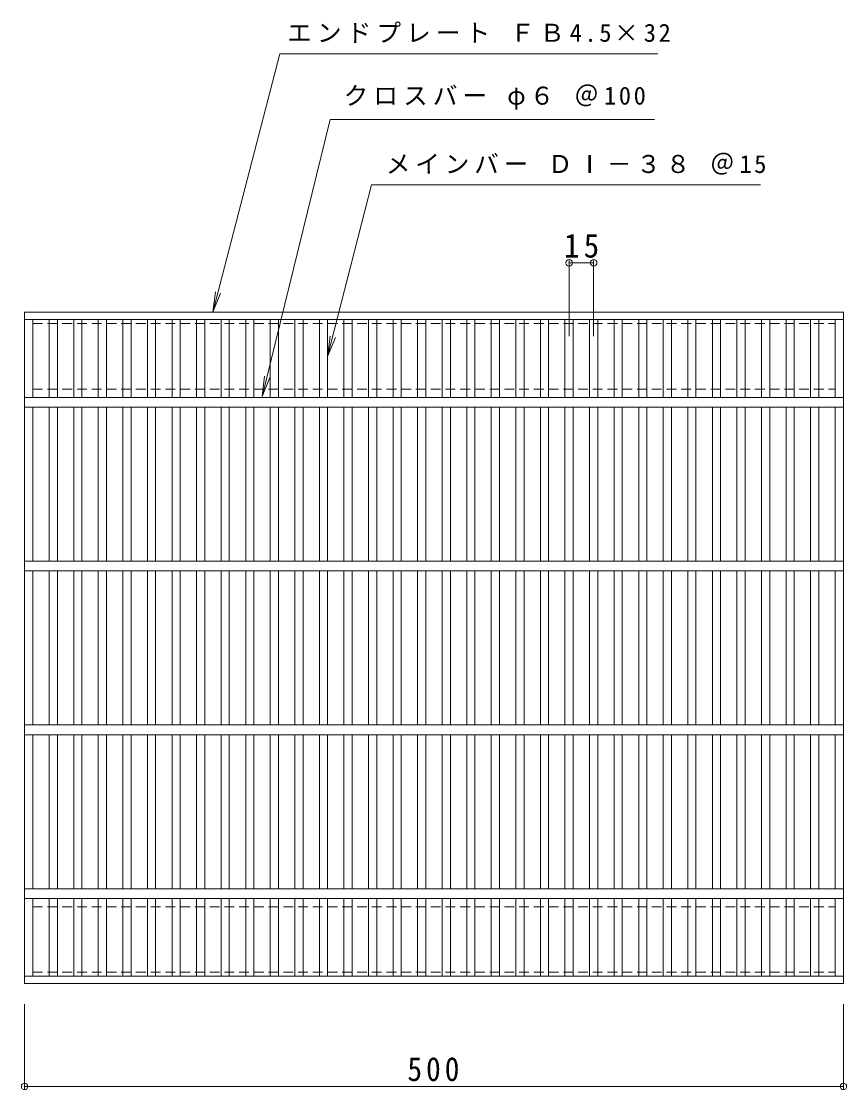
# Model space of a CAD drawing. Units: millimetres at full size, sheet at 1:5. Extents: x -614 to 829, y -688 to 596.
# Drawn here: x -614 to -110, y -56 to 596 of the extents above; entities that cross this region are included whole.
import ezdxf

# ---------------------------------------------------------------- set-up
doc = ezdxf.new("R2010")
doc.units = ezdxf.units.MM
doc.header["$LTSCALE"] = 5
doc.header["$PDMODE"] = 32
doc.header["$PDSIZE"] = 4
doc.linetypes.add('DASHED1', pattern=[1.8, 1.2, -0.6])
for name, color, linetype, lineweight in [('A-1_ピット', 2, 'Continuous', 9), ('A-2_蓋', 3, 'Continuous', 9), ('A-4_寸法', 7, 'Continuous', 9), ('A-5_仕様文', 7, 'Continuous', 9)]:
    doc.layers.add(name, color=color, linetype=linetype, lineweight=lineweight)
doc.styles.add('ＭＳ ゴシック', font='')
doc.styles.get('ＭＳ ゴシック').set_extended_font_data('MS Gothic')

msp = doc.modelspace()

# ---------------------------------------------------------------- linework, layer by layer
at = {"layer": 'A-1_ピット', "linetype": 'DASHED1'}
for p, q in [((-606.513, 371.311), (-606.513, 411.311)), ((-606.513, 411.311), (-116.513, 411.311)), ((-116.513, 371.311), (-116.513, 411.311)), ((-606.513, 371.311), (-116.513, 371.311)), ((-606.513, 55.311), (-606.513, 15.311)), ((-606.513, 55.311), (-116.513, 55.311)), ((-116.513, 55.311), (-116.513, 15.311)), ((-606.513, 15.311), (-116.513, 15.311))]:
    msp.add_line(p, q, dxfattribs=at)
at = {"layer": 'A-2_蓋'}
for p, q in [((-611.513, 8.311), (-611.513, 418.311)), ((-611.513, 418.311), (-111.513, 418.311)), ((-111.513, 8.311), (-111.513, 418.311)), ((-611.513, 413.811), (-111.513, 413.811)), ((-606.513, 366.311), (-606.513, 413.811)), ((-596.513, 366.311), (-596.513, 413.811)), ((-591.514, 366.311), (-591.514, 413.811)), ((-581.513, 366.311), (-581.513, 413.811)), ((-576.514, 366.311), (-576.514, 413.811)), ((-566.513, 366.311), (-566.513, 413.811)), ((-561.514, 366.311), (-561.514, 413.811)), ((-551.513, 366.311), (-551.513, 413.811)), ((-546.514, 366.311), (-546.514, 413.811)), ((-536.513, 366.311), (-536.513, 413.811)), ((-531.514, 366.311), (-531.514, 413.811)), ((-521.513, 366.311), (-521.513, 413.811)), ((-516.514, 366.311), (-516.514, 413.811)), ((-506.513, 366.311), (-506.513, 413.811)), ((-501.514, 366.311), (-501.514, 413.811)), ((-491.513, 366.311), (-491.513, 413.811)), ((-486.514, 366.311), (-486.514, 413.811)), ((-476.513, 366.311), (-476.513, 413.811)), ((-471.514, 366.311), (-471.514, 413.811)), ((-461.513, 366.311), (-461.513, 413.811)), ((-456.514, 366.311), (-456.514, 413.811)), ((-446.513, 366.311), (-446.513, 413.811)), ((-441.514, 366.311), (-441.514, 413.811)), ((-431.513, 366.311), (-431.513, 413.811)), ((-426.514, 366.311), (-426.514, 413.811)), ((-416.513, 366.311), (-416.513, 413.811)), ((-411.514, 366.311), (-411.514, 413.811)), ((-401.513, 366.311), (-401.513, 413.811)), ((-396.514, 366.311), (-396.514, 413.811)), ((-386.513, 366.311), (-386.513, 413.811)), ((-381.514, 366.311), (-381.514, 413.811)), ((-371.513, 366.311), (-371.513, 413.811)), ((-366.514, 366.311), (-366.514, 413.811)), ((-356.513, 366.311), (-356.513, 413.811)), ((-351.514, 366.311), (-351.514, 413.811)), ((-341.513, 366.311), (-341.513, 413.811)), ((-336.514, 366.311), (-336.514, 413.811)), ((-326.513, 366.311), (-326.513, 413.811)), ((-321.514, 366.311), (-321.514, 413.811)), ((-311.513, 366.311), (-311.513, 413.811)), ((-306.514, 366.311), (-306.514, 413.811)), ((-296.513, 366.311), (-296.513, 413.811)), ((-291.514, 366.311), (-291.514, 413.811)), ((-281.513, 366.311), (-281.513, 413.811)), ((-276.514, 366.311), (-276.514, 413.811)), ((-266.513, 366.311), (-266.513, 413.811)), ((-261.514, 366.311), (-261.514, 413.811)), ((-251.513, 366.311), (-251.513, 413.811)), ((-246.514, 366.311), (-246.514, 413.811)), ((-236.513, 366.311), (-236.513, 413.811)), ((-231.514, 366.311), (-231.514, 413.811)), ((-221.513, 366.311), (-221.513, 413.811)), ((-216.514, 366.311), (-216.514, 413.811)), ((-206.513, 366.311), (-206.513, 413.811)), ((-201.514, 366.311), (-201.514, 413.811)), ((-191.513, 366.311), (-191.513, 413.811)), ((-186.514, 366.311), (-186.514, 413.811)), ((-176.513, 366.311), (-176.513, 413.811)), ((-171.514, 366.311), (-171.514, 413.811)), ((-161.513, 366.311), (-161.513, 413.811)), ((-156.514, 366.311), (-156.514, 413.811)), ((-146.513, 366.311), (-146.513, 413.811)), ((-141.514, 366.311), (-141.514, 413.811)), ((-131.513, 366.311), (-131.513, 413.811)), ((-126.514, 366.311), (-126.514, 413.811)), ((-116.513, 366.311), (-116.513, 413.811)), ((-111.513, 366.311), (-611.513, 366.311)), ((-111.513, 360.311), (-611.513, 360.311)), ((-606.513, 266.311), (-606.513, 360.311)), ((-596.513, 266.311), (-596.513, 360.311)), ((-591.514, 266.311), (-591.514, 360.311)), ((-581.513, 266.311), (-581.513, 360.311)), ((-576.514, 266.311), (-576.514, 360.311)), ((-566.513, 266.311), (-566.513, 360.311)), ((-561.514, 266.311), (-561.514, 360.311)), ((-551.513, 266.311), (-551.513, 360.311)), ((-546.514, 266.311), (-546.514, 360.311)), ((-536.513, 266.311), (-536.513, 360.311)), ((-531.514, 266.311), (-531.514, 360.311)), ((-521.513, 266.311), (-521.513, 360.311)), ((-516.514, 266.311), (-516.514, 360.311)), ((-506.513, 266.311), (-506.513, 360.311)), ((-501.514, 266.311), (-501.514, 360.311)), ((-491.513, 266.311), (-491.513, 360.311)), ((-486.514, 266.311), (-486.514, 360.311)), ((-476.513, 266.311), (-476.513, 360.311)), ((-471.514, 266.311), (-471.514, 360.311)), ((-461.513, 266.311), (-461.513, 360.311)), ((-456.514, 266.311), (-456.514, 360.311)), ((-446.513, 266.311), (-446.513, 360.311)), ((-441.514, 266.311), (-441.514, 360.311)), ((-431.513, 266.311), (-431.513, 360.311)), ((-426.514, 266.311), (-426.514, 360.311)), ((-416.513, 266.311), (-416.513, 360.311)), ((-411.514, 266.311), (-411.514, 360.311)), ((-401.513, 266.311), (-401.513, 360.311)), ((-396.514, 266.311), (-396.514, 360.311)), ((-386.513, 266.311), (-386.513, 360.311)), ((-381.514, 266.311), (-381.514, 360.311)), ((-371.513, 266.311), (-371.513, 360.311)), ((-366.514, 266.311), (-366.514, 360.311)), ((-356.513, 266.311), (-356.513, 360.311)), ((-351.514, 266.311), (-351.514, 360.311)), ((-341.513, 266.311), (-341.513, 360.311)), ((-336.514, 266.311), (-336.514, 360.311)), ((-326.513, 266.311), (-326.513, 360.311)), ((-321.514, 266.311), (-321.514, 360.311)), ((-311.513, 266.311), (-311.513, 360.311)), ((-306.514, 266.311), (-306.514, 360.311)), ((-296.513, 266.311), (-296.513, 360.311)), ((-291.514, 266.311), (-291.514, 360.311)), ((-281.513, 266.311), (-281.513, 360.311)), ((-276.514, 266.311), (-276.514, 360.311)), ((-266.513, 266.311), (-266.513, 360.311)), ((-261.514, 266.311), (-261.514, 360.311)), ((-251.513, 266.311), (-251.513, 360.311)), ((-246.514, 266.311), (-246.514, 360.311)), ((-236.513, 266.311), (-236.513, 360.311)), ((-231.514, 266.311), (-231.514, 360.311)), ((-221.513, 266.311), (-221.513, 360.311)), ((-216.514, 266.311), (-216.514, 360.311)), ((-206.513, 266.311), (-206.513, 360.311)), ((-201.514, 266.311), (-201.514, 360.311)), ((-191.513, 266.311), (-191.513, 360.311)), ((-186.514, 266.311), (-186.514, 360.311)), ((-176.513, 266.311), (-176.513, 360.311)), ((-171.514, 266.311), (-171.514, 360.311)), ((-161.513, 266.311), (-161.513, 360.311)), ((-156.514, 266.311), (-156.514, 360.311)), ((-146.513, 266.311), (-146.513, 360.311)), ((-141.514, 266.311), (-141.514, 360.311)), ((-131.513, 266.311), (-131.513, 360.311)), ((-126.514, 266.311), (-126.514, 360.311)), ((-116.513, 266.311), (-116.513, 360.311)), ((-111.513, 266.311), (-611.513, 266.311)), ((-111.513, 260.311), (-611.513, 260.311)), ((-606.513, 166.311), (-606.513, 260.311)), ((-596.513, 166.311), (-596.513, 260.311)), ((-591.514, 166.311), (-591.514, 260.311)), ((-581.513, 166.311), (-581.513, 260.311)), ((-576.514, 166.311), (-576.514, 260.311)), ((-566.513, 166.311), (-566.513, 260.311)), ((-561.514, 166.311), (-561.514, 260.311)), ((-551.513, 166.311), (-551.513, 260.311)), ((-546.514, 166.311), (-546.514, 260.311)), ((-536.513, 166.311), (-536.513, 260.311)), ((-531.514, 166.311), (-531.514, 260.311)), ((-521.513, 166.311), (-521.513, 260.311)), ((-516.514, 166.311), (-516.514, 260.311)), ((-506.513, 166.311), (-506.513, 260.311)), ((-501.514, 166.311), (-501.514, 260.311)), ((-491.513, 166.311), (-491.513, 260.311)), ((-486.514, 166.311), (-486.514, 260.311)), ((-476.513, 166.311), (-476.513, 260.311)), ((-471.514, 166.311), (-471.514, 260.311)), ((-461.513, 166.311), (-461.513, 260.311)), ((-456.514, 166.311), (-456.514, 260.311)), ((-446.513, 166.311), (-446.513, 260.311)), ((-441.514, 166.311), (-441.514, 260.311)), ((-431.513, 166.311), (-431.513, 260.311)), ((-426.514, 166.311), (-426.514, 260.311)), ((-416.513, 166.311), (-416.513, 260.311)), ((-411.514, 166.311), (-411.514, 260.311)), ((-401.513, 166.311), (-401.513, 260.311)), ((-396.514, 166.311), (-396.514, 260.311)), ((-386.513, 166.311), (-386.513, 260.311)), ((-381.514, 166.311), (-381.514, 260.311)), ((-371.513, 166.311), (-371.513, 260.311)), ((-366.514, 166.311), (-366.514, 260.311)), ((-356.513, 166.311), (-356.513, 260.311)), ((-351.514, 166.311), (-351.514, 260.311)), ((-341.513, 166.311), (-341.513, 260.311)), ((-336.514, 166.311), (-336.514, 260.311)), ((-326.513, 166.311), (-326.513, 260.311)), ((-321.514, 166.311), (-321.514, 260.311)), ((-311.513, 166.311), (-311.513, 260.311)), ((-306.514, 166.311), (-306.514, 260.311)), ((-296.513, 166.311), (-296.513, 260.311)), ((-291.514, 166.311), (-291.514, 260.311)), ((-281.513, 166.311), (-281.513, 260.311)), ((-276.514, 166.311), (-276.514, 260.311)), ((-266.513, 166.311), (-266.513, 260.311)), ((-261.514, 166.311), (-261.514, 260.311)), ((-251.513, 166.311), (-251.513, 260.311)), ((-246.514, 166.311), (-246.514, 260.311)), ((-236.513, 166.311), (-236.513, 260.311)), ((-231.514, 166.311), (-231.514, 260.311)), ((-221.513, 166.311), (-221.513, 260.311)), ((-216.514, 166.311), (-216.514, 260.311)), ((-206.513, 166.311), (-206.513, 260.311)), ((-201.514, 166.311), (-201.514, 260.311)), ((-191.513, 166.311), (-191.513, 260.311)), ((-186.514, 166.311), (-186.514, 260.311)), ((-176.513, 166.311), (-176.513, 260.311)), ((-171.514, 166.311), (-171.514, 260.311)), ((-161.513, 166.311), (-161.513, 260.311)), ((-156.514, 166.311), (-156.514, 260.311)), ((-146.513, 166.311), (-146.513, 260.311)), ((-141.514, 166.311), (-141.514, 260.311)), ((-131.513, 166.311), (-131.513, 260.311)), ((-126.514, 166.311), (-126.514, 260.311)), ((-116.513, 166.311), (-116.513, 260.311)), ((-111.513, 166.311), (-611.513, 166.311)), ((-111.513, 160.311), (-611.513, 160.311)), ((-606.513, 66.311), (-606.513, 160.311)), ((-596.513, 66.311), (-596.513, 160.311)), ((-591.514, 66.311), (-591.514, 160.311)), ((-581.513, 66.311), (-581.513, 160.311)), ((-576.514, 66.311), (-576.514, 160.311)), ((-566.513, 66.311), (-566.513, 160.311)), ((-561.514, 66.311), (-561.514, 160.311)), ((-551.513, 66.311), (-551.513, 160.311)), ((-546.514, 66.311), (-546.514, 160.311)), ((-536.513, 66.311), (-536.513, 160.311)), ((-531.514, 66.311), (-531.514, 160.311)), ((-521.513, 66.311), (-521.513, 160.311)), ((-516.514, 66.311), (-516.514, 160.311)), ((-506.513, 66.311), (-506.513, 160.311)), ((-501.514, 66.311), (-501.514, 160.311)), ((-491.513, 66.311), (-491.513, 160.311)), ((-486.514, 66.311), (-486.514, 160.311)), ((-476.513, 66.311), (-476.513, 160.311)), ((-471.514, 66.311), (-471.514, 160.311)), ((-461.513, 66.311), (-461.513, 160.311)), ((-456.514, 66.311), (-456.514, 160.311)), ((-446.513, 66.311), (-446.513, 160.311)), ((-441.514, 66.311), (-441.514, 160.311)), ((-431.513, 66.311), (-431.513, 160.311)), ((-426.514, 66.311), (-426.514, 160.311)), ((-416.513, 66.311), (-416.513, 160.311)), ((-411.514, 66.311), (-411.514, 160.311)), ((-401.513, 66.311), (-401.513, 160.311)), ((-396.514, 66.311), (-396.514, 160.311)), ((-386.513, 66.311), (-386.513, 160.311)), ((-381.514, 66.311), (-381.514, 160.311)), ((-371.513, 66.311), (-371.513, 160.311)), ((-366.514, 66.311), (-366.514, 160.311)), ((-356.513, 66.311), (-356.513, 160.311)), ((-351.514, 66.311), (-351.514, 160.311)), ((-341.513, 66.311), (-341.513, 160.311)), ((-336.514, 66.311), (-336.514, 160.311)), ((-326.513, 66.311), (-326.513, 160.311)), ((-321.514, 66.311), (-321.514, 160.311)), ((-311.513, 66.311), (-311.513, 160.311)), ((-306.514, 66.311), (-306.514, 160.311)), ((-296.513, 66.311), (-296.513, 160.311)), ((-291.514, 66.311), (-291.514, 160.311)), ((-281.513, 66.311), (-281.513, 160.311)), ((-276.514, 66.311), (-276.514, 160.311)), ((-266.513, 66.311), (-266.513, 160.311)), ((-261.514, 66.311), (-261.514, 160.311)), ((-251.513, 66.311), (-251.513, 160.311)), ((-246.514, 66.311), (-246.514, 160.311)), ((-236.513, 66.311), (-236.513, 160.311)), ((-231.514, 66.311), (-231.514, 160.311)), ((-221.513, 66.311), (-221.513, 160.311)), ((-216.514, 66.311), (-216.514, 160.311)), ((-206.513, 66.311), (-206.513, 160.311)), ((-201.514, 66.311), (-201.514, 160.311)), ((-191.513, 66.311), (-191.513, 160.311)), ((-186.514, 66.311), (-186.514, 160.311)), ((-176.513, 66.311), (-176.513, 160.311)), ((-171.514, 66.311), (-171.514, 160.311)), ((-161.513, 66.311), (-161.513, 160.311)), ((-156.514, 66.311), (-156.514, 160.311)), ((-146.513, 66.311), (-146.513, 160.311)), ((-141.514, 66.311), (-141.514, 160.311)), ((-131.513, 66.311), (-131.513, 160.311)), ((-126.514, 66.311), (-126.514, 160.311)), ((-116.513, 66.311), (-116.513, 160.311)), ((-111.513, 66.311), (-611.513, 66.311)), ((-111.513, 60.311), (-611.513, 60.311)), ((-606.513, 12.811), (-606.513, 60.311)), ((-596.513, 12.811), (-596.513, 60.311)), ((-591.514, 12.811), (-591.514, 60.311)), ((-581.513, 12.811), (-581.513, 60.311)), ((-576.514, 12.811), (-576.514, 60.311)), ((-566.513, 12.811), (-566.513, 60.311)), ((-561.514, 12.811), (-561.514, 60.311)), ((-551.513, 12.811), (-551.513, 60.311)), ((-546.514, 12.811), (-546.514, 60.311)), ((-536.513, 12.811), (-536.513, 60.311)), ((-531.514, 12.811), (-531.514, 60.311)), ((-521.513, 12.811), (-521.513, 60.311)), ((-516.514, 12.811), (-516.514, 60.311)), ((-506.513, 12.811), (-506.513, 60.311)), ((-501.514, 12.811), (-501.514, 60.311)), ((-491.513, 12.811), (-491.513, 60.311)), ((-486.514, 12.811), (-486.514, 60.311)), ((-476.513, 12.811), (-476.513, 60.311)), ((-471.514, 12.811), (-471.514, 60.311)), ((-461.513, 12.811), (-461.513, 60.311)), ((-456.514, 12.811), (-456.514, 60.311)), ((-446.513, 12.811), (-446.513, 60.311)), ((-441.514, 12.811), (-441.514, 60.311)), ((-431.513, 12.811), (-431.513, 60.311)), ((-426.514, 12.811), (-426.514, 60.311)), ((-416.513, 12.811), (-416.513, 60.311)), ((-411.514, 12.811), (-411.514, 60.311)), ((-401.513, 12.811), (-401.513, 60.311)), ((-396.514, 12.811), (-396.514, 60.311)), ((-386.513, 12.811), (-386.513, 60.311)), ((-381.514, 12.811), (-381.514, 60.311)), ((-371.513, 12.811), (-371.513, 60.311)), ((-366.514, 12.811), (-366.514, 60.311)), ((-356.513, 12.811), (-356.513, 60.311)), ((-351.514, 12.811), (-351.514, 60.311)), ((-341.513, 12.811), (-341.513, 60.311)), ((-336.514, 12.811), (-336.514, 60.311)), ((-326.513, 12.811), (-326.513, 60.311)), ((-321.514, 12.811), (-321.514, 60.311)), ((-311.513, 12.811), (-311.513, 60.311)), ((-306.514, 12.811), (-306.514, 60.311)), ((-296.513, 12.811), (-296.513, 60.311)), ((-291.514, 12.811), (-291.514, 60.311)), ((-281.513, 12.811), (-281.513, 60.311)), ((-276.514, 12.811), (-276.514, 60.311)), ((-266.513, 12.811), (-266.513, 60.311)), ((-261.514, 12.811), (-261.514, 60.311)), ((-251.513, 12.811), (-251.513, 60.311)), ((-246.514, 12.811), (-246.514, 60.311)), ((-236.513, 12.811), (-236.513, 60.311)), ((-231.514, 12.811), (-231.514, 60.311)), ((-221.513, 12.811), (-221.513, 60.311)), ((-216.514, 12.811), (-216.514, 60.311)), ((-206.513, 12.811), (-206.513, 60.311)), ((-201.514, 12.811), (-201.514, 60.311)), ((-191.513, 12.811), (-191.513, 60.311)), ((-186.514, 12.811), (-186.514, 60.311)), ((-176.513, 12.811), (-176.513, 60.311)), ((-171.514, 12.811), (-171.514, 60.311)), ((-161.513, 12.811), (-161.513, 60.311)), ((-156.514, 12.811), (-156.514, 60.311)), ((-146.513, 12.811), (-146.513, 60.311)), ((-141.514, 12.811), (-141.514, 60.311)), ((-131.513, 12.811), (-131.513, 60.311)), ((-126.514, 12.811), (-126.514, 60.311)), ((-116.513, 12.811), (-116.513, 60.311)), ((-111.513, 12.811), (-611.513, 12.811)), ((-111.513, 8.311), (-611.513, 8.311))]:
    msp.add_line(p, q, dxfattribs=at)
at = {"layer": 'A-4_寸法'}
for p, q in [((-279.014, 449.896), (-279.014, 403.578)), ((-279.014, 448.396), (-264.014, 448.396)), ((-264.014, 449.896), (-264.014, 403.578)), ((-611.513, -4.189), (-611.513, -55.891)), ((-111.513, -4.189), (-111.513, -55.891)), ((-611.513, -54.391), (-111.513, -54.391))]:
    msp.add_line(p, q, dxfattribs=at)
for p in [(-279.014, 448.396), (-264.014, 448.396), (-611.513, -54.391), (-111.513, -54.391)]:
    msp.add_point(p, dxfattribs=at)
at = {"layer": 'A-5_仕様文'}
for p, q in [((-496.588, 418.311), (-455.584, 576.044)), ((-455.584, 576.044), (-224.888, 576.044)), ((-466.363, 366.811), (-424.957, 536.044)), ((-424.957, 536.044), (-226.766, 536.044)), ((-426.514, 391.311), (-399.711, 496.044)), ((-399.711, 496.044), (-162.058, 496.044)), ((-496.588, 418.311), (-494.956, 430.704)), ((-496.588, 418.311), (-491.804, 429.86)), ((-426.514, 391.311), (-424.882, 403.704)), ((-426.514, 391.311), (-421.73, 402.86)), ((-466.363, 366.811), (-465.003, 379.237)), ((-466.363, 366.811), (-461.833, 378.462))]:
    msp.add_line(p, q, dxfattribs=at)

# ---------------------------------------------------------------- texts
at = {"layer": 'A-4_寸法', "color": 2, "char_height": 14.66, "attachment_point": 7, "style": 'ＭＳ ゴシック'}
for s, insert in [('\\T1.27;\\W0.95;15', (-282.139, 451.396)), ('\\T1.27;\\W0.9;500', (-377.763, -51.391))]:
    msp.add_mtext(s, dxfattribs=dict(at, insert=insert))
at = {"layer": 'A-5_仕様文', "char_height": 11, "attachment_point": 7, "style": 'ＭＳ ゴシック'}
for s, insert in [('\\T1.21;エンドプレート\\~ＦＢ4.5×32', (-451.138, 582.757)), ('\\T1.21;クロスバー\\~φ６\\~＠100', (-416.672, 542.033)), ('\\T1.2;メインバー\\~ＤⅠ－３８\\~＠15', (-390.964, 502.244))]:
    msp.add_mtext(s, dxfattribs=dict(at, insert=insert))

doc.saveas('drawing.dxf')
